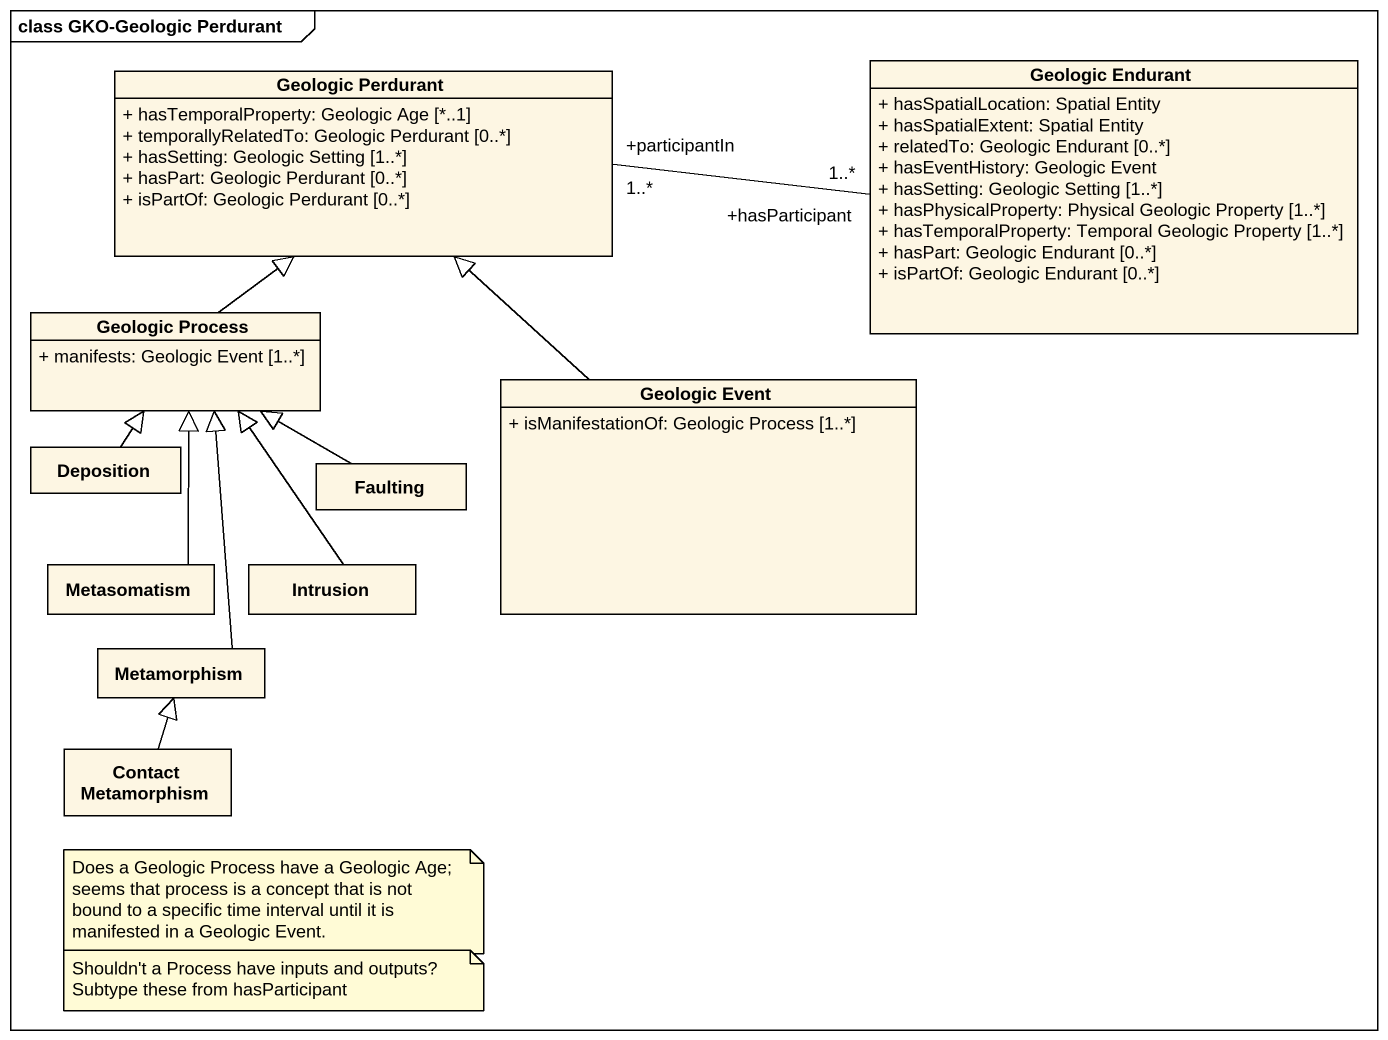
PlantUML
@startuml
mainframe class GKO-Geologic Perdurant
hide circle
hide empty members
skinparam classAttributeIconSize 0
class "Geologic Perdurant" as Geologic_Perdurant {
  + hasTemporalProperty: Geologic Age [*..1]
  + temporallyRelatedTo: Geologic Perdurant [0..*]
  + hasSetting: Geologic Setting [1..*]
  + hasPart: Geologic Perdurant [0..*]
  + isPartOf: Geologic Perdurant [0..*]
}
class "Geologic Endurant" as Geologic_Endurant {
  + hasSpatialLocation: Spatial Entity
  + hasSpatialExtent: Spatial Entity
  + relatedTo: Geologic Endurant [0..*]
  + hasEventHistory: Geologic Event
  + hasSetting: Geologic Setting [1..*]
  + hasPhysicalProperty: Physical Geologic Property [1..*]
  + hasTemporalProperty: Temporal Geologic Property [1..*]
  + hasPart: Geologic Endurant [0..*]
  + isPartOf: Geologic Endurant [0..*]
}
class "Geologic Process" as Geologic_Process {
  + manifests: Geologic Event [1..*]
}
class "Geologic Event" as Geologic_Event {
  + isManifestationOf: Geologic Process [1..*]
}
class Deposition
class Faulting
class Metasomatism
class Intrusion
class Metamorphism
class "Contact Metamorphism" as Contact_Metamorphism
Geologic_Endurant "+hasParticipant\n1..*" -left- "+participantIn\n1..*" Geologic_Perdurant
Geologic_Process -up-|> Geologic_Perdurant
Geologic_Event -up-|> Geologic_Perdurant
Deposition -up-|> Geologic_Process
Faulting -left-|> Geologic_Process
Metasomatism -up-|> Geologic_Process
Intrusion -up-|> Geologic_Process
Metamorphism -up-|> Geologic_Process
Contact_Metamorphism -up-|> Metamorphism
note as N1
  Does a Geologic Process have a Geologic Age; seems that process is a concept that is not bound to a specific time interval until it is manifested in a Geologic Event.
end note
note as N2
  Shouldn't a Process have inputs and outputs?
  Subtype these from hasParticipant
end note
@enduml
